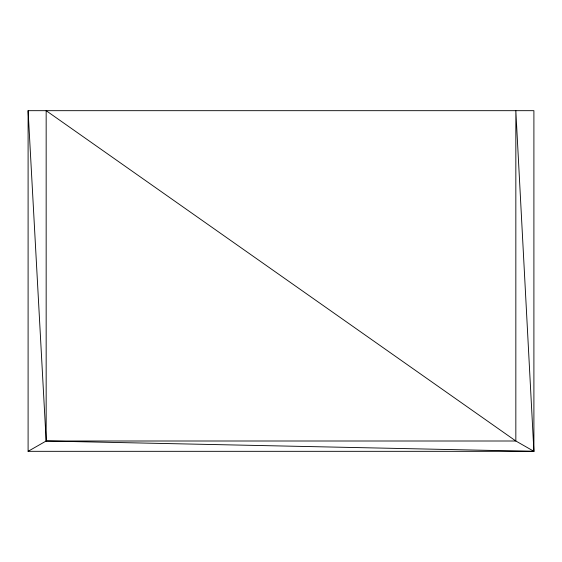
<?xml version="1.0" encoding="UTF-8"?>
<svg xmlns="http://www.w3.org/2000/svg" width="562" height="562" viewBox="0 0 562 562"><rect width="100%" height="100%" fill="white"/><g stroke="black" fill="none" stroke-linecap="round" stroke-linejoin="round"><path stroke-width="0.84" d="M28.1 451.321L46.161 441.001L515.839 441.001L533.9 451.321L533.9 110.679L28.1 110.679L28.1 451.321L533.9 451.321L515.839 110.679L515.839 441.001L46.161 110.679L46.161 441.001L533.9 451.321M28.1 110.679L46.161 441.001"/></g></svg>
